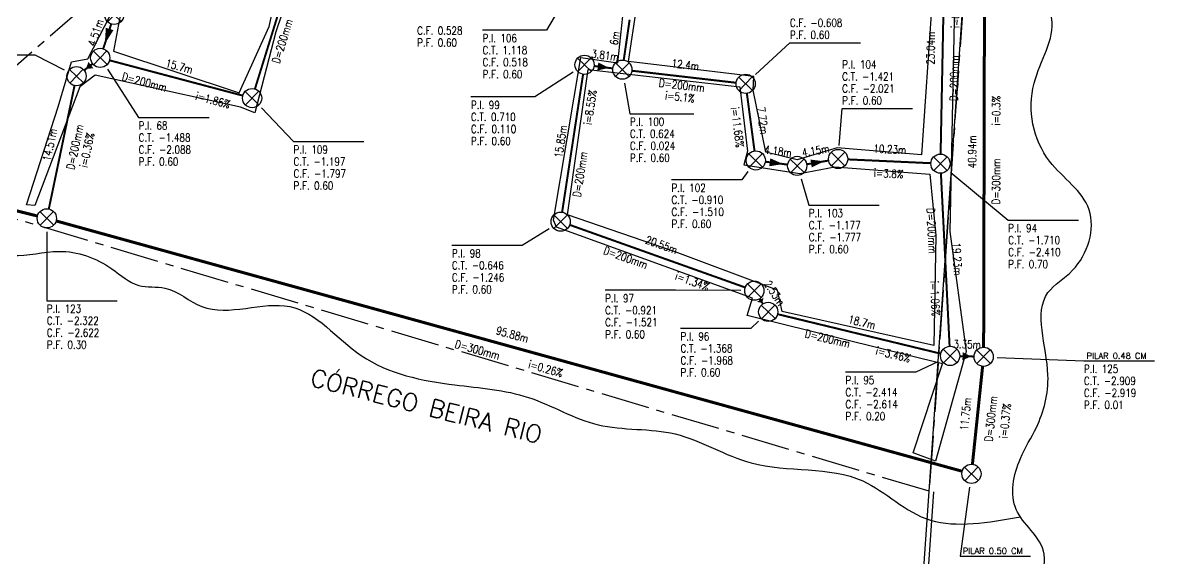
# Model space of a CAD drawing. Extents: x -6997814 to 14282083, y -16 to 289481930.
# Drawn here: x 362555.3 to 362670.1, y 7352405 to 7352458.5 of the extents above; entities that cross this region are included whole.
import ezdxf
from ezdxf.enums import TextEntityAlignment as Align

# ---------------------------------------------------------------- set-up
doc = ezdxf.new("R2010")
doc.units = 0
doc.header["$LTSCALE"] = 6.5
doc.linetypes.add('CENTER2', pattern=[1.125, 0.75, -0.125, 0.125, -0.125])
doc.layers.get('0').update_dxf_attribs({"linetype": 'CONTINUOUS'})
for name, color, linetype in [('Córrego', 170, 'CONTINUOUS'), ('MURO', 251, 'CONTINUOUS'), ('PONTOS-Caixas - Esgoto_U', 1, 'CONTINUOUS'), ('PS_IND_COMPRIMENTO', 7, 'CONTINUOUS'), ('PS_IND_DIAMETRO', 7, 'CONTINUOUS'), ('PS_IND_FLUXO', 3, 'CONTINUOUS'), ('PS_IND_INCLINACAO', 7, 'CONTINUOUS'), ('PS_PONTOS_IDENTIFICACAO_LIN', 7, 'CONTINUOUS'), ('PS_PONTOS_IDENTIFICACAO_TXT', 7, 'CONTINUOUS'), ('QUADRA-DEF', 7, 'CONTINUOUS'), ('QUADRA-INDEF', 7, 'CENTER2'), ('T_Ptos', 7, 'CONTINUOUS'), ('TUBO_PVC', 1, 'CONTINUOUS')]:
    doc.layers.add(name, color=color, linetype=linetype)
doc.styles.add('1-1000  -  RÉGUA 100', font='romans.shx', dxfattribs={"height": 2.5})
doc.styles.add('1mm', font='romans.shx', dxfattribs={"height": 0.5})
doc.styles.add('ROMANS', font='romans.shx')
picture_1 = doc.add_image_def('image1.ecw', size_in_pixel=(49668, 39849))

# ---------------------------------------------------------------- blocks, each defined once
blk = doc.blocks.new('*U85', base_point=(4191.731, 1118.971))
for p, q in [((4191.559, 1119.139), (4191.902, 1118.803)), ((4191.898, 1119.143), (4191.563, 1118.8))]:
    blk.add_line(p, q)
blk.add_circle((4191.731, 1118.971), 0.24)
blk = doc.blocks.new('*U86', base_point=(4191.731, 1118.971))
for p, q in [((4191.559, 1119.139), (4191.902, 1118.803)), ((4191.898, 1119.143), (4191.563, 1118.8))]:
    blk.add_line(p, q)
blk.add_circle((4191.731, 1118.971), 0.24)
blk = doc.blocks.new('*U87', base_point=(4191.731, 1118.971))
for p, q in [((4191.559, 1119.139), (4191.902, 1118.803)), ((4191.898, 1119.143), (4191.563, 1118.8))]:
    blk.add_line(p, q)
blk.add_circle((4191.731, 1118.971), 0.24)
blk = doc.blocks.new('*U111', base_point=(4191.731, 1118.971))
for p, q in [((4191.559, 1119.139), (4191.902, 1118.803)), ((4191.898, 1119.143), (4191.563, 1118.8))]:
    blk.add_line(p, q)
blk.add_circle((4191.731, 1118.971), 0.24)
blk = doc.blocks.new('*U112', base_point=(4191.731, 1118.971))
for p, q in [((4191.559, 1119.139), (4191.902, 1118.803)), ((4191.898, 1119.143), (4191.563, 1118.8))]:
    blk.add_line(p, q)
blk.add_circle((4191.731, 1118.971), 0.24)
blk = doc.blocks.new('*U113', base_point=(4191.731, 1118.971))
for p, q in [((4191.559, 1119.139), (4191.902, 1118.803)), ((4191.898, 1119.143), (4191.563, 1118.8))]:
    blk.add_line(p, q)
blk.add_circle((4191.731, 1118.971), 0.24)
blk = doc.blocks.new('*U114', base_point=(4191.731, 1118.971))
for p, q in [((4191.559, 1119.139), (4191.902, 1118.803)), ((4191.898, 1119.143), (4191.563, 1118.8))]:
    blk.add_line(p, q)
blk.add_circle((4191.731, 1118.971), 0.24)
blk = doc.blocks.new('*U115', base_point=(4191.731, 1118.971))
for p, q in [((4191.559, 1119.139), (4191.902, 1118.803)), ((4191.898, 1119.143), (4191.563, 1118.8))]:
    blk.add_line(p, q)
blk.add_circle((4191.731, 1118.971), 0.24)
blk = doc.blocks.new('*U116', base_point=(4191.731, 1118.971))
for p, q in [((4191.559, 1119.139), (4191.902, 1118.803)), ((4191.898, 1119.143), (4191.563, 1118.8))]:
    blk.add_line(p, q)
blk.add_circle((4191.731, 1118.971), 0.24)
blk = doc.blocks.new('*U117', base_point=(4191.731, 1118.971))
for p, q in [((4191.559, 1119.139), (4191.902, 1118.803)), ((4191.898, 1119.143), (4191.563, 1118.8))]:
    blk.add_line(p, q)
blk.add_circle((4191.731, 1118.971), 0.24)
blk = doc.blocks.new('*U118', base_point=(4191.731, 1118.971))
for p, q in [((4191.559, 1119.139), (4191.902, 1118.803)), ((4191.898, 1119.143), (4191.563, 1118.8))]:
    blk.add_line(p, q)
blk.add_circle((4191.731, 1118.971), 0.24)
blk = doc.blocks.new('*U119', base_point=(4191.731, 1118.971))
for p, q in [((4191.559, 1119.139), (4191.902, 1118.803)), ((4191.898, 1119.143), (4191.563, 1118.8))]:
    blk.add_line(p, q)
blk.add_circle((4191.731, 1118.971), 0.24)
blk = doc.blocks.new('*U120', base_point=(4191.731, 1118.971))
for p, q in [((4191.559, 1119.139), (4191.902, 1118.803)), ((4191.898, 1119.143), (4191.563, 1118.8))]:
    blk.add_line(p, q)
blk.add_circle((4191.731, 1118.971), 0.24)
blk = doc.blocks.new('*U121', base_point=(4191.731, 1118.971))
for p, q in [((4191.559, 1119.139), (4191.902, 1118.803)), ((4191.898, 1119.143), (4191.563, 1118.8))]:
    blk.add_line(p, q)
blk.add_circle((4191.731, 1118.971), 0.24)
blk = doc.blocks.new('*U126', base_point=(4191.731, 1118.971))
for p, q in [((4191.559, 1119.139), (4191.902, 1118.803)), ((4191.898, 1119.143), (4191.563, 1118.8))]:
    blk.add_line(p, q)
blk.add_circle((4191.731, 1118.971), 0.24)
blk = doc.blocks.new('*U141', base_point=(4191.731, 1118.971))
for p, q in [((4191.559, 1119.139), (4191.902, 1118.803)), ((4191.898, 1119.143), (4191.563, 1118.8))]:
    blk.add_line(p, q)
blk.add_circle((4191.731, 1118.971), 0.24)
blk = doc.blocks.new('*U142', base_point=(4191.731, 1118.971))
for p, q in [((4191.559, 1119.139), (4191.902, 1118.803)), ((4191.898, 1119.143), (4191.563, 1118.8))]:
    blk.add_line(p, q)
blk.add_circle((4191.731, 1118.971), 0.24)
blk = doc.blocks.new('*U143', base_point=(4191.731, 1118.971))
for p, q in [((4191.559, 1119.139), (4191.902, 1118.803)), ((4191.898, 1119.143), (4191.563, 1118.8))]:
    blk.add_line(p, q)
blk.add_circle((4191.731, 1118.971), 0.24)

msp = doc.modelspace()

# ---------------------------------------------------------------- linework, layer by layer
at = {"layer": 'Córrego'}
msp.add_spline([(362651.81743, 7352379.45019), (362650.65508, 7352386.18426), (362653.50142, 7352391.15178), (362652.5668, 7352397.05337), (362656.34721, 7352402.11877), (362657.42809, 7352405.41469), (362656.09362, 7352407.8266), (362654.6132, 7352409.88961), (362655.03594, 7352414.97792), (362656.63709, 7352418.09496), (362657.79296, 7352423.32058), (362657.79296, 7352431.55157), (362660.25275, 7352433.78377), (362661.91196, 7352439.82344), (362657.95694, 7352444.68053), (362656.41522, 7352452.46352), (362658.19162, 7352458.87823), (362655.51616, 7352464.06543), (362655.51616, 7352468.99895), (362657.73155, 7352474.74978), (362656.53941, 7352479.5994), (362658.1133, 7352486.49455), (362660.97155, 7352490.50989), (362660.21654, 7352494.41743), (362657.92455, 7352499.51071), (362662.83307, 7352511.27727), (362662.83307, 7352517.01732), (362660.27113, 7352523.74228), (362662.48223, 7352530.77586), (362664.50635, 7352538.45044), (362663.34687, 7352547.8016), (362665.63954, 7352555.06406), (362669.65727, 7352560.75021), (362668.9304, 7352571.22023), (362671.54597, 7352579.22396), (362674.94373, 7352586.81273), (362674.3505, 7352596.08304), (362677.23877, 7352604.91529), (362678.23757, 7352615.78632), (362676.43094, 7352622.33483), (362673.65071, 7352625.60434)], degree=3, dxfattribs=at)
msp.add_open_spline([(362548.10972, 7352437.2073), (362548.89437, 7352437.21676), (362550.32369, 7352437.23399), (362551.97841, 7352435.64105), (362555.03014, 7352434.94147), (362559.21951, 7352436.23425), (362563.70106, 7352434.65818), (362566.60411, 7352431.90225), (362570.16355, 7352432.39396), (362574.30981, 7352428.3747), (362582.6229, 7352432.29673), (362589.00693, 7352423.94886), (362597.72142, 7352422.26569), (362606.01694, 7352421.67909), (362612.70404, 7352417.50213), (362620.89232, 7352418.3128), (362628.78981, 7352413.06709), (362638.85558, 7352414.72918), (362645.39342, 7352407.50043), (362651.82809, 7352408.60138), (362655.03555, 7352409.15016)], degree=3, knots=[0, 0, 0, 0, 2.252367171, 4.102918966, 6.556958152, 11.257270055, 16.828494745, 19.97047372, 22.61188499, 26.733976624, 35.519160138, 44.157075798, 53.981428369, 61.431017842, 68.910333987, 76.685482876, 84.812342666, 96.1178229, 103.944166072, 111.722575792, 111.722575792, 111.722575792, 111.722575792], dxfattribs=at)
at = {"layer": 'MURO'}
for points, elevation in [([(362575.79531, 7352497.46287), (362575.79531, 7352497.46287), (362573.70992, 7352497.53425), (362571.86669, 7352477.72282), (362567.74337, 7352464.66197), (362566.46628, 7352464.75316), (362564.99048, 7352458.86908), (362564.38227, 7352455.68459), (362576.94882, 7352451.49421), (362579.93704, 7352458.13985), (362580.84171, 7352462.22978), (362583.13706, 7352469.53383)], -1.5356), ([(362556.52327, 7352440.23803), (362555.68817, 7352440.32668), (362558.87343, 7352450.09903), (362560.18484, 7352454.58884), (362561.80653, 7352454.91182), (362564.06743, 7352459.2194), (362564.83487, 7352463.5527), (362565.39508, 7352466.42338), (362566.5141, 7352465.9879), (362568.83406, 7352477.64732), (362571.28138, 7352495.17313), (362561.17761, 7352494.04127), (362551.02832, 7352493.33897)], -2.2135), ([(362584.05241, 7352467.71144), (362580.60709, 7352457.59627), (362578.50138, 7352449.49667), (362577.06939, 7352450.0869), (362562.55287, 7352453.25851), (362561.03249, 7352452.10094), (362556.52327, 7352440.23803)], -1.4032), ([(362648.46738, 7352460.35466), (362647.98407, 7352437.67045), (362649.63323, 7352425.68189), (362646.56564, 7352414.70325), (362644.3106, 7352415.56092), (362647.2621, 7352424.43689), (362627.73094, 7352429.26705), (362628.27194, 7352430.99937), (362608.65499, 7352438.09972), (362608.35587, 7352438.79814), (362611.08597, 7352455.02274), (362614.80174, 7352454.5081), (362615.28462, 7352459.1713)], -1.4032), ([(362646.19685, 7352460.36203), (362645.16995, 7352445.32562), (362636.70904, 7352446.00489), (362632.7165, 7352444.80658), (362629.58543, 7352445.57085), (362628.3238, 7352451.78303), (362628.40364, 7352453.12336), (362615.85617, 7352454.62544)], 0.7332), ([(362615.85617, 7352454.62544), (362616.71509, 7352460.15218)], 0.7332), ([(362645.99763, 7352443.39441), (362646.5856, 7352437.25662), (362646.37176, 7352426.25813), (362631.22493, 7352429.68374), (362630.76464, 7352431.78569), (362620.51524, 7352435.61176), (362609.76702, 7352439.33504), (362611.83408, 7352453.8309), (362626.99029, 7352452.09258), (362627.75678, 7352445.68006), (362627.38462, 7352444.30494), (362633.00551, 7352443.44563), (362636.49601, 7352444.12475), (362645.99763, 7352443.39441)], -1.6514)]:
    msp.add_lwpolyline(points, dxfattribs=dict(at, elevation=elevation))
at = {"layer": 'MURO', "lineweight": -2}
msp.add_lwpolyline([(362646.36825, 7352411.65607), (362640.44244, 7352326.48331), (362590.61672, 7352327.52821), (362539.33798, 7352327.75751), (362538.73204, 7352362.56828)], dxfattribs=at)
at = {"layer": 'PS_IND_FLUXO'}
for points in [[(362564.00097, 7352457.88472, 0.8, 0, 0), (362563.52041, 7352456.405, 0, 0, 0)], [(362615.82902, 7352457.78277, 0, 0, 0), (362615.77131, 7352457.38696, 0.8, 0, 0), (362615.54048, 7352455.80369, 0, 0, 0)], [(362647.29311, 7352456.95355, 0, 0, 0), (362647.28523, 7352456.55363, 0.8, 0, 0), (362647.25368, 7352454.95394, 0, 0, 0)], [(362562.13369, 7352454.28284, 0.8, 0, 0), (362561.62213, 7352453.88873, 0, 0, 0)], [(362612.79828, 7352454.1399, 0.8, 0, 0), (362613.92519, 7352453.99582, 0, 0, 0)], [(362571.61904, 7352452.73417, 0, 0, 0), (362571.23237, 7352452.83656, 0.8, 0, 0), (362569.68567, 7352453.24612, 0, 0, 0)], [(362620.41959, 7352453.22989, 0, 0, 0), (362620.81695, 7352453.18404, 0.8, 0, 0), (362622.4064, 7352453.00063, 0, 0, 0)], [(362627.94965, 7352449.57123, 0, 0, 0), (362628.00225, 7352449.1747, 0.8, 0, 0), (362628.21265, 7352447.5886, 0, 0, 0)], [(362559.4133, 7352447.04973, 0, 0, 0), (362559.33153, 7352446.65818, 0.8, 0, 0), (362559.00445, 7352445.09197, 0, 0, 0)], [(362610.4298, 7352447.46305, 0, 0, 0), (362610.36964, 7352447.0676, 0.8, 0, 0), (362610.12902, 7352445.4858, 0, 0, 0)], [(362651.40925, 7352444.61533, 0, 0, 0), (362651.41022, 7352445.01533, 0.8, 0, 0), (362651.41408, 7352446.61532, 0, 0, 0)], [(362640.93516, 7352444.71527, 0, 0, 0), (362641.33474, 7352444.69698, 0.8, 0, 0), (362642.93307, 7352444.62385, 0, 0, 0)], [(362629.98745, 7352444.57154, 0.8, 0, 0), (362631.33165, 7352444.39481, 0, 0, 0)], [(362634.11666, 7352444.44551, 0.8, 0, 0), (362635.43595, 7352444.66884, 0, 0, 0)], [(362617.82348, 7352435.52734, 0, 0, 0), (362618.20028, 7352435.39311, 0.8, 0, 0), (362619.70751, 7352434.8562, 0, 0, 0)], [(362647.47871, 7352435.83153, 0, 0, 0), (362647.49879, 7352435.43204, 0.8, 0, 0), (362647.57911, 7352433.83406, 0, 0, 0)], [(362629.03681, 7352430.83976, 0.8, 0, 0), (362629.23851, 7352430.53229, 0, 0, 0)], [(362637.94975, 7352427.66399, 0, 0, 0), (362638.33854, 7352427.56994, 0.8, 0, 0), (362639.89368, 7352427.19374, 0, 0, 0)], [(362602.9714, 7352426.47818, 0, 0, 0), (362603.35697, 7352426.37173, 0.8, 0, 0), (362604.89927, 7352425.94593, 0, 0, 0)], [(362649.25707, 7352425.19812, 0.8, 0, 0), (362650.11675, 7352425.17616, 0, 0, 0)], [(362650.64992, 7352418.30477, 0, 0, 0), (362650.69136, 7352418.70262, 0.8, 0, 0), (362650.8571, 7352420.29401, 0, 0, 0)]]:
    msp.add_lwpolyline(points, format="xyseb", dxfattribs=at)
at = {"layer": 'PS_PONTOS_IDENTIFICACAO_LIN', "linetype": 'Continuous'}
for points in [[(362608.8753, 7352459.80198), (362607.68121, 7352457.76839), (362601.28121, 7352457.76839)], [(362628.57222, 7352453.3265), (362632.00543, 7352456.49746), (362639.04543, 7352456.49746)], [(362559.47929, 7352453.78602), (362556.56806, 7352455.26013), (362549.52806, 7352455.26013)], [(362563.79856, 7352453.85607), (362566.89676, 7352449.03338), (362573.93676, 7352449.03338)], [(362610.33127, 7352453.56961), (362606.51902, 7352451.09522), (362600.11902, 7352451.09522)], [(362615.48312, 7352452.48607), (362616.01227, 7352449.41572), (362622.41227, 7352449.41572)], [(362579.17952, 7352449.99773), (362582.38754, 7352446.63851), (362589.42754, 7352446.63851)], [(362636.93053, 7352446.25885), (362637.22503, 7352449.93619), (362644.26503, 7352449.93619)], [(362627.79674, 7352443.65017), (362627.20054, 7352442.81785), (362620.16054, 7352442.81785)], [(362633.11389, 7352442.90677), (362633.88186, 7352440.29361), (362640.92186, 7352440.29361)], [(362648.09153, 7352443.56587), (362653.82371, 7352438.7962), (362660.86371, 7352438.7962)], [(362557.72589, 7352437.60967), (362557.72589, 7352430.74826), (362564.76589, 7352430.74826)], [(362607.93075, 7352437.92565), (362605.25421, 7352436.27443), (362598.21421, 7352436.27443)], [(362627.0837, 7352431.75147), (362620.56747, 7352431.78605), (362613.52747, 7352431.78605)], [(362628.84964, 7352428.68813), (362628.10735, 7352427.978), (362621.06735, 7352427.978)], [(362646.7834, 7352424.64649), (362644.59571, 7352423.60721), (362637.55571, 7352423.60721)], [(362652.7202, 7352425.0889), (362661.38771, 7352424.73502), (362668.42771, 7352424.73502)], [(362649.95786, 7352412.10824), (362649.00491, 7352405.24497), (362656.04491, 7352405.24497)]]:
    msp.add_lwpolyline(points, dxfattribs=at)
at = {"layer": 'QUADRA-DEF'}
msp.add_lwpolyline([(362639.96431, 7352325.8298), (362652.88429, 7352512.0401), (362663.9943, 7352580.5102), (362657.03429, 7352580.5502), (362660.97429, 7352588.4802), (362663.53429, 7352598.0002), (362667.22429, 7352621.9202), (362676.4043, 7352623.1502), (362682.99431, 7352618.9102), (362779.77447, 7352395.2)], dxfattribs=at)
at = {"layer": 'QUADRA-INDEF'}
msp.add_lwpolyline([(362541.51417, 7352442.8), (362644.51428, 7352532.3901), (362663.9943, 7352580.5102), (362652.88429, 7352512.0401), (362645.92431, 7352411.7099), (362541.51417, 7352442.8)], close=True, dxfattribs=at)
at = {"layer": 'TUBO_PVC'}
for points, const_width in [([(362583.46044, 7352467.79565), (362578.52508, 7352451.89674)], 0.2), ([(362647.48164, 7352466.51268), (362647.06515, 7352445.39482)], 0.2), ([(362651.36456, 7352426.10424), (362651.45878, 7352465.12641)], 0.3), ([(362615.39055, 7352454.7753), (362615.97895, 7352458.81116)], 0.2), ([(362564.16116, 7352458.37797), (362563.36023, 7352455.91176)], 0.2), ([(362562.30421, 7352454.41421), (362561.45161, 7352453.75736)], 0.2), ([(362577.31284, 7352451.22647), (362563.99187, 7352454.75383)], 0.2), ([(362612.42265, 7352454.18793), (362614.30083, 7352453.94779)], 0.2), ([(362609.23178, 7352439.58765), (362611.32703, 7352453.36119)], 0.2), ([(362616.20506, 7352453.7162), (362626.62093, 7352452.51432)], 0.2), ([(362557.92197, 7352439.90858), (362560.49577, 7352452.23313)], 0.2), ([(362627.69994, 7352451.45361), (362628.46236, 7352445.70622)], 0.2), ([(362631.77972, 7352444.3359), (362629.53939, 7352444.63044)], 0.2), ([(362633.6769, 7352444.37107), (362635.87572, 7352444.74329)], 0.2), ([(362637.78008, 7352444.85963), (362646.08815, 7352444.47949)], 0.2), ([(362647.09438, 7352443.47775), (362647.96343, 7352426.18784)], 0.2), ([(362549.88731, 7352440.92243), (362556.79494, 7352439.20159)], 0.3), ([(362558.65099, 7352438.71427), (362649.21968, 7352413.70984)], 0.3), ([(362627.53938, 7352432.06631), (362609.9916, 7352438.31723)], 0.2), ([(362629.30575, 7352430.4298), (362628.96958, 7352430.94225)], 0.2), ([(362647.07921, 7352425.45549), (362630.76423, 7352429.40224)], 0.2), ([(362648.97051, 7352425.20544), (362650.40331, 7352425.16884)], 0.2), ([(362650.24416, 7352414.40871), (362651.26285, 7352424.19006)], 0.3)]:
    msp.add_lwpolyline(points, dxfattribs=dict(at, const_width=const_width))

# ---------------------------------------------------------------- block references
at = {"layer": 'PONTOS-Caixas - Esgoto_U', "xscale": 4, "yscale": 4, "zscale": 4}
for name, p in [('*U85', (362564.45741, 7352459.29019)), ('*U86', (362563.06397, 7352454.99953)), ('*U116', (362611.4713, 7352454.30956)), ('*U117', (362615.25217, 7352453.82616)), ('*U87', (362560.69185, 7352453.17203)), ('*U118', (362627.57382, 7352452.40437)), ('*U126', (362578.24074, 7352450.98076)), ('*U119', (362628.58848, 7352444.75546)), ('*U120', (362632.73063, 7352444.21088)), ('*U121', (362636.82199, 7352444.90347)), ('*U111', (362647.04623, 7352444.43565)), ('*U141', (362557.72589, 7352438.96967)), ('*U115', (362609.08752, 7352438.63928)), ('*U114', (362628.44347, 7352431.74426)), ('*U113', (362629.83186, 7352429.62779)), ('*U112', (362648.01158, 7352425.22994)), ('*U143', (362651.36224, 7352425.14434)), ('*U142', (362650.14478, 7352413.45444))]:
    msp.add_blockref(name, p, dxfattribs=at)

# ---------------------------------------------------------------- texts
at = {"color": 0, "linetype": 'Continuous', "lineweight": 30, "ltscale": 0.8, "style": '1-1000  -  RÉGUA 100'}
msp.add_text('CÓRREGO BEIRA RIO', height=1.7476382, rotation=345.7425885, dxfattribs=at).set_placement((362583.94262, 7352422.29016))
at = {"char_height": 0.6028899, "attachment_point": 1, "style": '1mm'}
for s, insert in [('PILAR 0.48 CM', (362661.65831, 7352425.54094)), ('PILAR 0.50 CM', (362649.27551, 7352406.05088))]:
    msp.add_mtext_dynamic_manual_height_columns(s, width=7.1219966, gutter_width=3.01445, heights=[0], dxfattribs=dict(at, insert=insert))
at = {"layer": 'PS_IND_COMPRIMENTO', "style": 'ROMANS', "width": 0.8}
for s, rotation, p in [('4.51m', 72.0082356, (362562.61794, 7352457.51598)), ('6m', 81.7051424, (362614.49582, 7352456.96657)), ('23.04m', 88.8701412, (362646.07213, 7352455.97744)), ('3.81m', 352.7139786, (362613.51411, 7352455.25966)), ('15.7m', 345.1686023, (362570.95991, 7352454.15162)), ('12.4m', 353.4177749, (362621.55072, 7352454.30884)), ('7.72m', 277.5564333, (362629.27222, 7352448.73792)), ('14.51m', 78.2041367, (362558.03274, 7352446.31647)), ('15.85m', 81.3504074, (362609.09157, 7352446.65512)), ('10.23m', 357.3801759, (362641.98903, 7352445.8698)), ('40.94m', 89.8616583, (362650.21167, 7352445.61822)), ('4.18m', 352.5101399, (362630.81617, 7352445.67442)), ('4.15m', 9.6079609, (362634.57577, 7352445.74182)), ('20.55m', 340.3929531, (362619.16868, 7352436.3236)), ('19.23m', 272.8774677, (362648.72889, 7352434.89311)), ('2.53m', 303.2646889, (362630.46239, 7352431.49717)), ('18.7m', 346.4008552, (362639.20422, 7352428.59668)), ('95.88m', 344.5661035, (362604.25469, 7352427.36878)), ('3.35m', 358.5365779, (362649.71759, 7352426.38825)), ('11.75m', 84.0543058, (362649.55996, 7352419.42369))]:
    msp.add_text(s, height=0.8, rotation=rotation, dxfattribs=at).set_placement(p, align=Align.MIDDLE_CENTER)
at = {"layer": 'PS_IND_DIAMETRO', "style": 'ROMANS', "width": 0.8}
for s, rotation, p in [('D=200mm', 72.7545375, (362581.2627, 7352456.66306)), ('D=200mm', 88.8701412, (362648.4163, 7352452.97063)), ('D=200mm', 345.1686023, (362567.48342, 7352452.58636)), ('D=200mm', 353.4177749, (362621.1937, 7352452.26098)), ('D=200mm', 78.2041367, (362560.5326, 7352446.09784)), ('D=200mm', 81.3504074, (362611.02209, 7352443.36739)), ('D=300mm', 89.8616583, (362652.60452, 7352442.65244)), ('D=200mm', 272.8774677, (362646.18033, 7352437.72875)), ('D=200mm', 340.3929531, (362615.57394, 7352435.05322)), ('D=300mm', 344.5661035, (362600.76273, 7352425.84306)), ('D=200mm', 346.4008552, (362635.7622, 7352426.95703)), ('D=300mm', 84.0543058, (362652.08964, 7352418.94967))]:
    msp.add_text(s, height=0.8, rotation=rotation, dxfattribs=at).set_placement(p, align=Align.MIDDLE_CENTER)
at = {"layer": 'PS_IND_INCLINACAO', "style": 'ROMANS', "width": 0.8}
for s, rotation, p in [('i=0.48%', 88.8701412, (362648.54959, 7352459.72932)), ('i=1.86%', 345.1686023, (362574.32754, 7352450.77406)), ('i=8.55%', 81.3504074, (362612.03873, 7352450.05051)), ('i=5.1%', 353.4177749, (362621.01036, 7352451.09793)), ('i=0.3%', 89.8616583, (362652.62161, 7352449.73242)), ('i=11.68%', 277.5564333, (362626.75792, 7352448.07189)), ('i=0.36%', 78.2041367, (362561.73889, 7352445.79107)), ('i=3.8%', 357.3801759, (362641.86829, 7352443.44251)), ('i=1.34%', 340.3929531, (362622.24341, 7352432.6774)), ('i=1.06%', 272.8774677, (362646.51968, 7352430.97727)), ('i=3.46%', 346.4008552, (362642.33268, 7352425.36757)), ('i=0.26%', 344.5661035, (362607.58741, 7352423.95889)), ('i=0.37%', 84.0543058, (362653.52491, 7352418.74974))]:
    msp.add_text(s, height=0.8, rotation=rotation, dxfattribs=at).set_placement(p, align=Align.MIDDLE_CENTER)
at = {"layer": 'PS_PONTOS_IDENTIFICACAO_TXT', "style": 'ROMANS', "width": 0.8}
for s, p in [('C.F. -0.608', (362632.00543, 7352458.09746)), ('C.F. 0.528', (362594.74192, 7352457.3199)), ('P.F. 0.60', (362594.74192, 7352456.1199)), ('P.I. 106', (362601.28121, 7352456.56839)), ('P.F. 0.60', (362632.00543, 7352456.89746)), ('C.T. 1.118', (362601.28121, 7352455.36839)), ('C.F. 0.518', (362601.28121, 7352454.16839)), ('P.I. 104', (362637.22503, 7352453.93619)), ('P.F. 0.60', (362601.28121, 7352452.96839)), ('C.T. -1.421', (362637.22503, 7352452.73619)), ('C.F. -2.021', (362637.22503, 7352451.53619)), ('P.F. 0.60', (362637.22503, 7352450.33619)), ('P.I. 99', (362600.11902, 7352449.89522)), ('P.I. 68', (362566.89676, 7352447.83338)), ('C.T. 0.710', (362600.11902, 7352448.69522)), ('P.I. 100', (362616.01227, 7352448.21572)), ('C.T. -1.488', (362566.89676, 7352446.63338)), ('C.F. 0.110', (362600.11902, 7352447.49522)), ('C.T. 0.624', (362616.01227, 7352447.01572)), ('P.F. 0.60', (362600.11902, 7352446.29522)), ('C.F. 0.024', (362616.01227, 7352445.81572)), ('C.F. -2.088', (362566.89676, 7352445.43338)), ('P.I. 109', (362582.38754, 7352445.43851)), ('P.F. 0.60', (362616.01227, 7352444.61572)), ('P.F. 0.60', (362566.89676, 7352444.23338)), ('C.T. -1.197', (362582.38754, 7352444.23851)), ('C.F. -1.797', (362582.38754, 7352443.03851)), ('P.F. 0.60', (362582.38754, 7352441.83851)), ('P.I. 102', (362620.16054, 7352441.61785)), ('C.T. -0.910', (362620.16054, 7352440.41785)), ('C.F. -1.510', (362620.16054, 7352439.21785)), ('P.I. 103', (362633.88186, 7352439.09361)), ('P.F. 0.60', (362620.16054, 7352438.01785)), ('C.T. -1.177', (362633.88186, 7352437.89361)), ('P.I. 94', (362653.82371, 7352437.5962)), ('C.F. -1.777', (362633.88186, 7352436.69361)), ('C.T. -1.710', (362653.82371, 7352436.3962)), ('P.F. 0.60', (362633.88186, 7352435.49361)), ('C.F. -2.410', (362653.82371, 7352435.1962)), ('P.I. 98', (362598.21421, 7352435.07443)), ('P.F. 0.70', (362653.82371, 7352433.9962)), ('C.T. -0.646', (362598.21421, 7352433.87443)), ('C.F. -1.246', (362598.21421, 7352432.67443)), ('P.F. 0.60', (362598.21421, 7352431.47443)), ('P.I. 97', (362613.52747, 7352430.58605)), ('P.I. 123', (362557.72589, 7352429.54826)), ('C.T. -0.921', (362613.52747, 7352429.38605)), ('C.T. -2.322', (362557.72589, 7352428.34826)), ('C.F. -2.622', (362557.72589, 7352427.14826)), ('C.F. -1.521', (362613.52747, 7352428.18605)), ('P.F. 0.30', (362557.72589, 7352425.94826)), ('P.F. 0.60', (362613.52747, 7352426.98605)), ('P.I. 96', (362621.06735, 7352426.778)), ('C.T. -1.368', (362621.06735, 7352425.578)), ('C.F. -1.968', (362621.06735, 7352424.378)), ('P.F. 0.60', (362621.06735, 7352423.178)), ('P.I. 125', (362661.38771, 7352423.53502)), ('P.I. 95', (362637.55571, 7352422.40721)), ('C.T. -2.909', (362661.38771, 7352422.33502)), ('C.T. -2.414', (362637.55571, 7352421.20721)), ('C.F. -2.919', (362661.38771, 7352421.13502)), ('C.F. -2.614', (362637.55571, 7352420.00721)), ('P.F. 0.01', (362661.38771, 7352419.93502)), ('P.F. 0.20', (362637.55571, 7352418.80721))]:
    msp.add_text(s, height=0.8, dxfattribs=at).set_placement(p)

# ---------------------------------------------------------------- pictures from other files: only their frames are drawn
at = {"layer": 'T_Ptos'}
image = msp.add_image(picture_1, insert=(362075.72988, 7352287.82708), size_in_units=(689.73754, 553.38147), dxfattribs=dict(at, fade=70))
image.dxf.flags = 15

doc.saveas('drawing.dxf')
